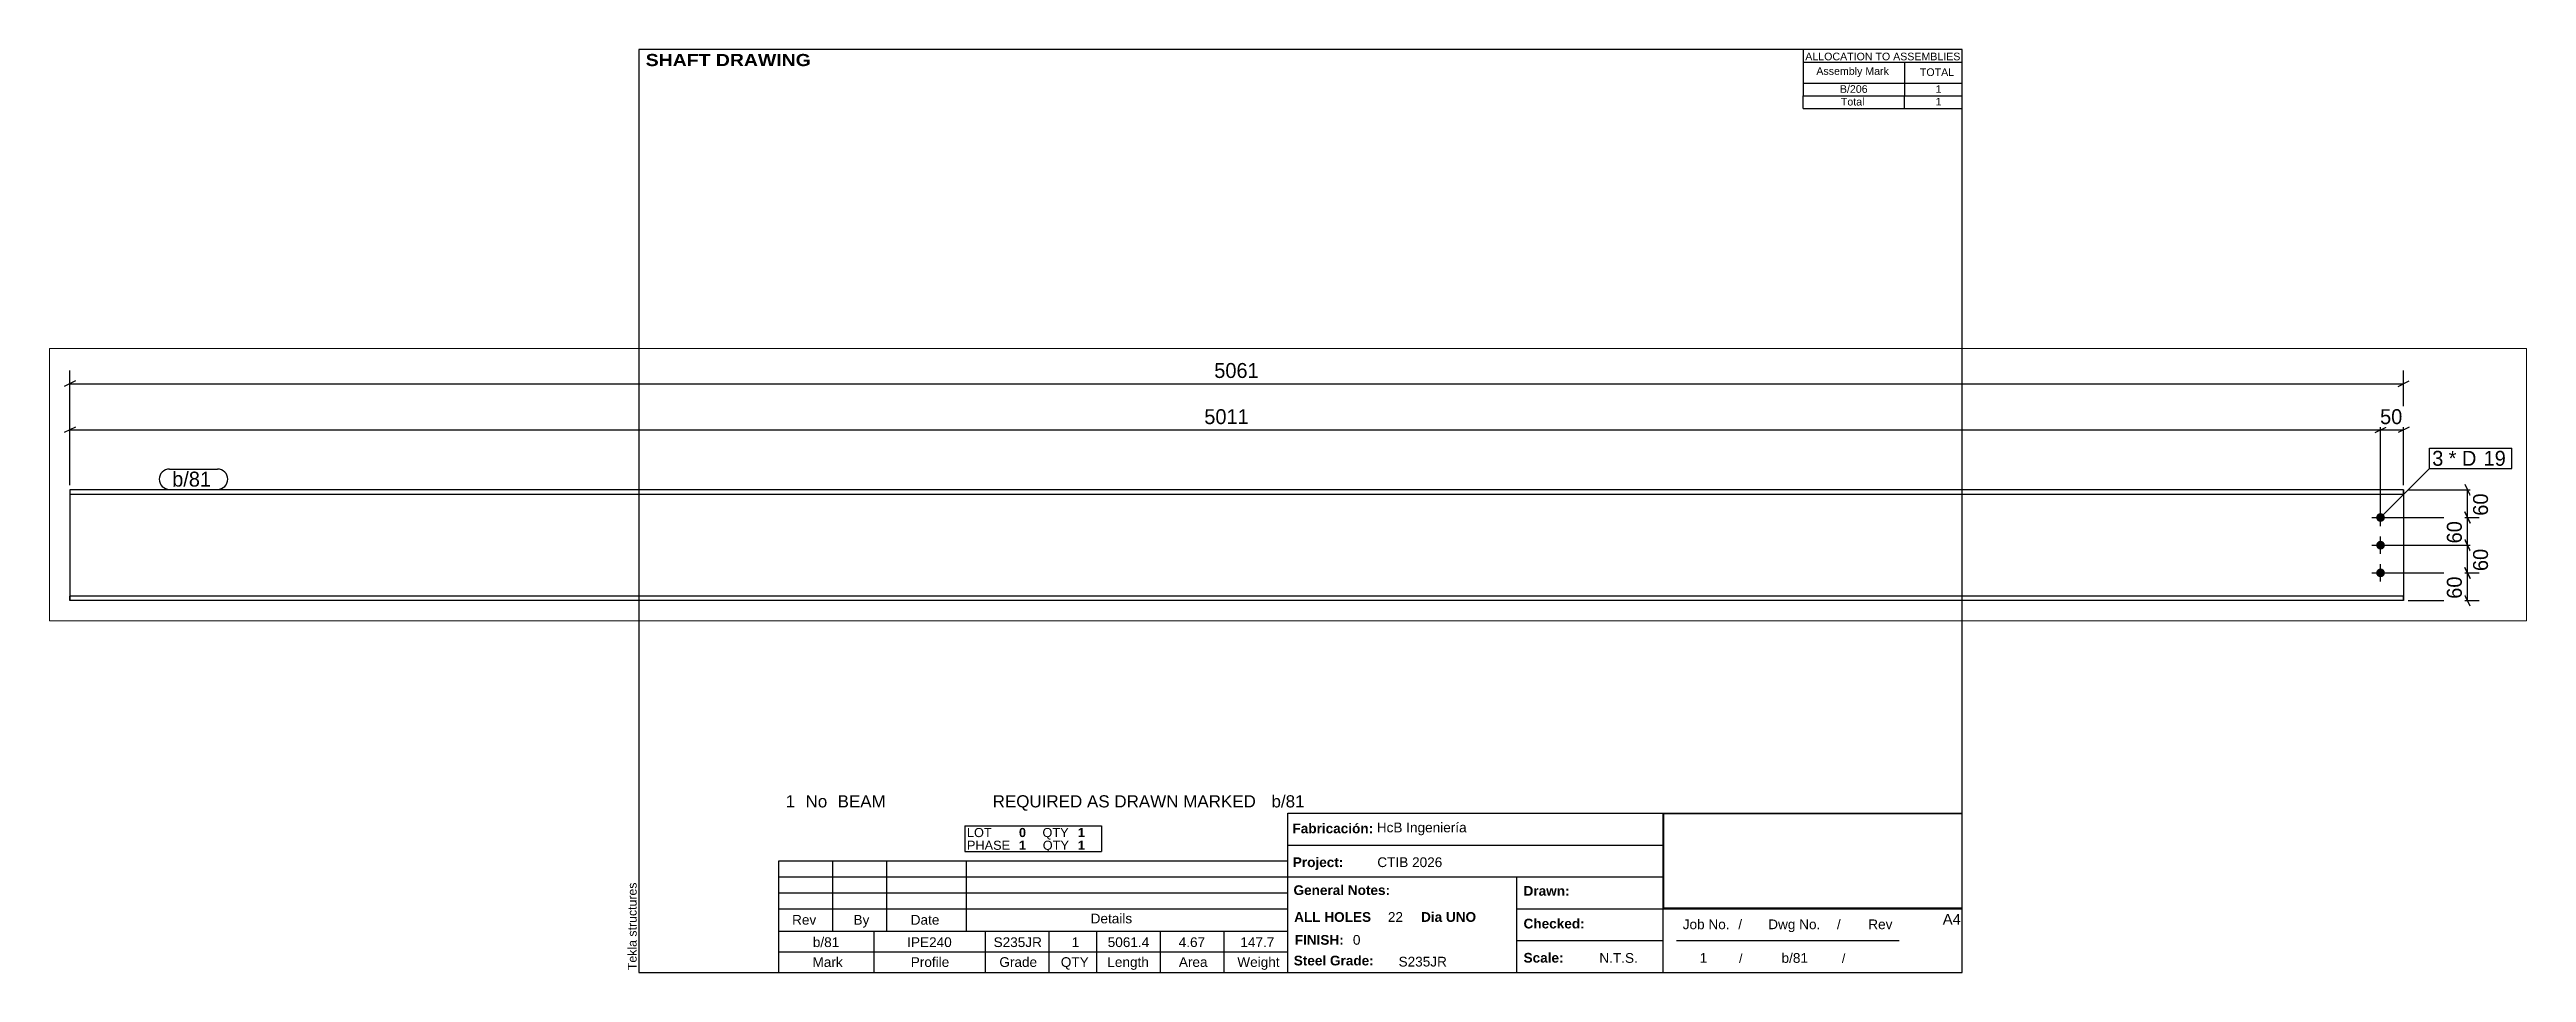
# Paper-space layout 'Layout1' of a CAD drawing. Header units: millimetres. Extents: x -123 to 414, y 5 to 205.
# The model-space entities are those that its viewports show. They can reach past a viewport. Long polylines and large blocks are cut down to what shows.
import ezdxf

# ---------------------------------------------------------------- set-up
doc = ezdxf.new("R2010")
doc.units = ezdxf.units.MM
doc.linetypes.add('DXK_LINE_DOT4', pattern=[0.9408, 0.4704, -0.4704])
doc.layers.add('Viewport layer', color=7, linetype='Continuous', plot=False)
doc.styles.add('Arial', font='ARIAL.TTF', dxfattribs={"height": 0.2})
doc.styles.add('Arial Black', font='ARIBLK.TTF', dxfattribs={"height": 0.2})
doc.styles.add('Arial Bold', font='ARIALBD.TTF', dxfattribs={"height": 0.2})
doc.styles.add('Comic Sans MS', font='COMIC.TTF', dxfattribs={"height": 0.2})

msp = doc.modelspace()

# ---------------------------------------------------------------- hatches: boundary and pattern name
at = {"linetype": 'Continuous'}
for points in [[(5045.9, 224, -1), (5064.9, 224, -1)], [(5045.9, 164, -1), (5064.9, 164, -1)], [(5045.9, 104, -1), (5064.9, 104, -1)]]:
    msp.add_hatch(color=3, dxfattribs=at).paths.add_polyline_path(points)

# ---------------------------------------------------------------- linework, layer by layer
at = {"color": 8, "linetype": 'Continuous'}
for p, q in [((44, 294), (44, 542.4)), ((5105.4, 294), (5105.4, 542.4)), ((56, 520), (32, 508)), ((44, 514), (5105.4, 514)), ((5093.4, 508), (5117.4, 520)), ((44, 294), (44, 442.4)), ((5055.4, 234), (5055.4, 442.4)), ((5055.4, 234), (5055.4, 442.4)), ((5105.4, 294), (5105.4, 442.4)), ((56, 420), (32, 408)), ((44, 414), (5055.4, 414)), ((5043.4, 408), (5067.4, 420)), ((5043.4, 408), (5067.4, 420)), ((5055.4, 414), (5105.4, 414)), ((5117.4, 420), (5093.4, 408)), ((5115.4, 284), (5272.4, 284)), ((5238, 296), (5250, 272)), ((5244, 224), (5244, 284)), ((5065.4, 224), (5272.4, 224)), ((5250, 212), (5238, 236)), ((5065.4, 164), (5269.6, 164)), ((5250, 152), (5238, 176)), ((5250, 92), (5238, 116)), ((5065.4, 104), (5272.4, 104)), ((5250, 32), (5238, 56)), ((5115.4, 44), (5269.6, 44))]:
    msp.add_line(p, q, dxfattribs=at)
at = {"color": 7, "linetype": 'Continuous'}
for p, q in [((5105.4, 284), (44, 284)), ((44, 284), (44, 53.8)), ((5105.4, 274.2), (44, 274.2)), ((5105.4, 274.2), (5105.4, 284)), ((5105.4, 274.2), (5105.4, 53.8)), ((5105.4, 53.8), (44, 53.8)), ((44, 53.8), (44, 44)), ((5105.4, 53.8), (5105.4, 44)), ((5105.4, 44), (44, 44))]:
    msp.add_line(p, q, dxfattribs=at)
at = {"color": 7, "linetype": 'DXK_LINE_DOT4'}
for p, q in [((5105.4, 284), (5105.4, 274.2)), ((44, 44), (44, 53.8)), ((5105.4, 44), (5105.4, 53.8))]:
    msp.add_line(p, q, dxfattribs=at)
at = {"color": 3, "linetype": 'Continuous'}
for p, q in [((5036.4, 224), (5074.4, 224)), ((5055.4, 205), (5055.4, 243)), ((5036.4, 164), (5074.4, 164)), ((5055.4, 145), (5055.4, 183)), ((5055.4, 85), (5055.4, 123)), ((5036.4, 104), (5074.4, 104))]:
    msp.add_line(p, q, dxfattribs=at)

# ---------------------------------------------------------------- wipeouts: each hides what was drawn before it
at = {"color": 0}
msp.add_wipeout([(5193.5, 336.1), (5193.5, 368.1), (5167.5, 368.1), (5167.5, 336.1)], dxfattribs=at)

# ---------------------------------------------------------------- next in the draw order: wipeouts: each hides what was drawn before it
for points in [[(2629.8, 520), (2629.8, 564.8), (2519.6, 564.8), (2519.6, 520)], [(2601.4, 420), (2601.4, 464.8), (2498, 464.8), (2498, 420)], [(5112.9, 420), (5112.9, 464.8), (5048, 464.8), (5048, 420)], [(358.5, 291), (358.5, 323), (266, 323), (266, 291)], [(5193.5, 336.1), (5193.5, 368.1), (5167.5, 368.1), (5167.5, 336.1)], [(5294.8, 286.5), (5250, 286.5), (5250, 221.5), (5294.8, 221.5)]]:
    msp.add_wipeout(points, dxfattribs=at)

# ---------------------------------------------------------------- next in the draw order: linework, layer by layer
at = {"color": 7, "linetype": 'Continuous'}
for p, q in [((5055.4, 224), (5161.5, 330.1)), ((5161.5, 330.1), (5161.5, 374.1))]:
    msp.add_line(p, q, dxfattribs=at)
at = {"color": 8, "linetype": 'Continuous'}
for p, q in [((5065.4, 224), (5269.6, 224)), ((5238, 236), (5250, 212)), ((5244, 164), (5244, 224))]:
    msp.add_line(p, q, dxfattribs=at)

# ---------------------------------------------------------------- next in the draw order: texts
at = {"color": 3, "style": 'Comic Sans MS'}
for s, p in [('5061', (2526, 526.4)), ('5011', (2504.4, 426.4)), ('50', (5054.4, 426.4))]:
    msp.add_text(s, height=32.38, dxfattribs=at).set_placement(p)
msp.add_text('60', height=32.38, rotation=90.0002, dxfattribs=at).set_placement((5288.4, 227.9))

# ---------------------------------------------------------------- next in the draw order: wipeouts: each hides what was drawn before it
at = {"color": 0}
for points in [[(358.5, 291), (358.5, 323), (266, 323), (266, 291)], [(5269.3, 336.1), (5269.3, 368.1), (5203.1, 368.1), (5203.1, 336.1)]]:
    msp.add_wipeout(points, dxfattribs=at)

# ---------------------------------------------------------------- next in the draw order: linework, layer by layer
at = {"color": 7, "linetype": 'Continuous'}
for p, q in [((260, 329), (364.5, 329)), ((260, 285), (364.5, 285))]:
    msp.add_line(p, q, dxfattribs=at)
for centre, start, end in [((260, 307), 90, 270), ((364.5, 307), 270, 90)]:
    msp.add_arc(centre, 22, start, end, dxfattribs=at)

# ---------------------------------------------------------------- next in the draw order: texts
at = {"color": 3, "style": 'Comic Sans MS'}
msp.add_text('b/81', height=32.38, dxfattribs=at).set_placement((266, 291))

# ---------------------------------------------------------------- next in the draw order: wipeouts: each hides what was drawn before it
at = {"color": 0}
for points in [[(5269.3, 336.1), (5269.3, 368.1), (5203.1, 368.1), (5203.1, 336.1)], [(5238, 226.5), (5193.2, 226.5), (5193.2, 161.5), (5238, 161.5)]]:
    msp.add_wipeout(points, dxfattribs=at)

# ---------------------------------------------------------------- next in the draw order: linework, layer by layer
at = {"color": 8, "linetype": 'Continuous'}
for p, q in [((5065.4, 164), (5272.4, 164)), ((5238, 176), (5250, 152)), ((5244, 104), (5244, 164))]:
    msp.add_line(p, q, dxfattribs=at)

# ---------------------------------------------------------------- next in the draw order: texts
at = {"color": 3, "style": 'Comic Sans MS'}
msp.add_text('3', height=32.4, dxfattribs=at).set_placement((5167.5, 336.1))
msp.add_text('60', height=32.38, rotation=90.0002, dxfattribs=at).set_placement((5231.6, 167.9))

# ---------------------------------------------------------------- next in the draw order: wipeouts: each hides what was drawn before it
at = {"color": 0}
msp.add_wipeout([(5324.2, 336.1), (5324.2, 368.1), (5278.9, 368.1), (5278.9, 336.1)], dxfattribs=at)

# ---------------------------------------------------------------- next in the draw order: wipeouts: each hides what was drawn before it
for points in [[(5324.2, 336.1), (5324.2, 368.1), (5278.9, 368.1), (5278.9, 336.1)], [(5294.8, 166.5), (5250, 166.5), (5250, 101.5), (5294.8, 101.5)]]:
    msp.add_wipeout(points, dxfattribs=at)

# ---------------------------------------------------------------- next in the draw order: linework, layer by layer
at = {"color": 7, "linetype": 'Continuous'}
for p, q in [((5161.5, 374.1), (5339.8, 374.1)), ((5161.5, 330.1), (5339.8, 330.1)), ((5339.8, 330.1), (5339.8, 374.1))]:
    msp.add_line(p, q, dxfattribs=at)
at = {"color": 8, "linetype": 'Continuous'}
for p, q in [((5238, 116), (5250, 92)), ((5065.4, 104), (5269.6, 104)), ((5244, 44), (5244, 104))]:
    msp.add_line(p, q, dxfattribs=at)

# ---------------------------------------------------------------- next in the draw order: texts
at = {"color": 3, "style": 'Comic Sans MS'}
for s, p in [('* D', (5203.1, 336.1)), ('19', (5278.9, 336.1))]:
    msp.add_text(s, height=32.38, dxfattribs=at).set_placement(p)
msp.add_text('60', height=32.38, rotation=90.0002, dxfattribs=at).set_placement((5288.4, 107.9))

# ---------------------------------------------------------------- next in the draw order: wipeouts: each hides what was drawn before it
at = {"color": 0}
msp.add_wipeout([(5238, 106.5), (5193.2, 106.5), (5193.2, 41.5), (5238, 41.5)], dxfattribs=at)

# ---------------------------------------------------------------- next in the draw order: texts
at = {"color": 3, "style": 'Comic Sans MS'}
msp.add_text('60', height=32.38, rotation=90.0002, dxfattribs=at).set_placement((5231.6, 47.9))

psp = doc.layouts.get("Layout1")

# ---------------------------------------------------------------- linework, layer by layer
at = {"color": 5, "linetype": 'Continuous'}
for p, q in [((292, 205), (5, 205)), ((5, 205), (5, 5)), ((292, 5), (292, 205)), ((5, 5), (292, 5))]:
    psp.add_line(p, q, dxfattribs=at)
at = {"color": 7, "linetype": 'Continuous'}
for p, q in [((257.51, 205), (257.51, 197.75)), ((257.57, 202.24), (292, 202.24)), ((279.49, 202.24), (279.49, 197.75)), ((257.51, 197.75), (257.51, 195)), ((257.51, 192.23), (257.51, 194.99)), ((257.54, 194.99), (292, 194.99)), ((257.57, 197.75), (292, 197.75)), ((279.49, 197.75), (279.49, 195)), ((279.49, 192.23), (279.49, 194.99)), ((257.51, 192.23), (292, 192.23)), ((145.72, 5), (145.72, 39.5)), ((145.75, 39.5), (292, 39.5)), ((227.14, 5), (227.14, 39.5)), ((75.68, 36.74), (105.35, 36.74)), ((75.68, 36.74), (75.68, 33.98)), ((75.68, 33.98), (75.68, 31.22)), ((105.35, 36.74), (105.35, 33.98)), ((105.35, 33.98), (105.35, 31.22)), ((145.72, 32.6), (227.14, 32.6)), ((35.31, 13.97), (35.31, 29.15)), ((35.31, 29.15), (145.71, 29.15)), ((47.04, 13.97), (47.04, 29.15)), ((58.77, 13.97), (58.77, 29.15)), ((75.68, 31.22), (105.35, 31.22)), ((76.02, 13.97), (76.02, 29.15)), ((145.71, 13.97), (145.71, 29.15)), ((35.31, 25.7), (145.71, 25.7)), ((35.31, 22.25), (145.71, 22.25)), ((145.72, 25.7), (227.14, 25.7)), ((195.4, 5), (195.4, 25.7)), ((35.31, 18.8), (145.71, 18.8)), ((195.4, 18.8), (292, 18.8)), ((35.31, 13.96), (145.71, 13.97)), ((35.31, 9.49), (35.31, 13.96)), ((56.01, 9.49), (56.01, 13.97)), ((80.16, 9.49), (80.16, 13.97)), ((93.96, 9.49), (93.96, 13.97)), ((104.31, 9.49), (104.31, 13.97)), ((118.11, 9.49), (118.11, 13.97)), ((131.91, 9.49), (131.91, 13.97)), ((195.4, 11.9), (227.14, 11.9)), ((229.99, 11.92), (278.29, 11.92)), ((35.31, 9.48), (145.72, 9.49)), ((35.31, 5), (35.31, 9.48)), ((56.01, 5), (56.01, 9.48)), ((80.16, 5), (80.16, 9.48)), ((93.96, 5), (93.96, 9.48)), ((104.31, 5), (104.31, 9.48)), ((118.11, 5), (118.11, 9.48)), ((131.91, 5), (131.91, 9.48))]:
    psp.add_line(p, q, dxfattribs=at)
at = {"color": 2, "linetype": 'Continuous'}
for p, q in [((227.28, 39.46), (291.86, 39.46)), ((227.29, 19.02), (227.29, 39.46)), ((291.96, 19.03), (291.96, 39.47)), ((227.28, 19.03), (291.86, 19.03))]:
    psp.add_line(p, q, dxfattribs=at)

# ---------------------------------------------------------------- texts
at = {"color": 7}
for s, height, style, p in [('ALLOCATION TO ASSEMBLIES', 1.6475, 'Arial', (257.95, 202.68)), (' SHAFT DRAWING', 2.6342, 'Arial Black', (5.3, 201.42)), ('Assembly Mark', 1.6475, 'Arial', (260.35, 199.52)), ('TOTAL', 1.648, 'Arial', (282.81, 199.28)), ('1', 2.64, 'Arial', (36.8, 40.76)), ('No', 2.636, 'Arial', (41.13, 40.76)), ('BEAM', 2.636, 'Arial', (48.08, 40.76)), ('REQUIRED AS DRAWN MARKED', 2.636, 'Arial', (81.71, 40.76)), ('b/81', 2.636, 'Arial', (142.18, 40.76)), ('b/81', 2.109, 'Arial', (42.71, 10.5)), ('IPE240', 2.109, 'Arial', (63.17, 10.5)), ('S235JR', 2.109, 'Arial', (81.91, 10.5)), ('1', 2.11, 'Arial', (98.86, 10.5)), ('5061.4', 2.109, 'Arial', (106.66, 10.5)), ('4.67', 2.109, 'Arial', (122.06, 10.5)), ('147.7', 2.109, 'Arial', (135.43, 10.5)), ('FINISH:', 2.107, 'Arial Bold', (147.22, 11)), ('0', 2.11, 'Arial', (159.84, 11))]:
    psp.add_text(s, height=height, dxfattribs=dict(at, style=style)).set_placement(p)
at = {"color": 7, "linetype": 'Continuous'}
for s, height, style, p in [('B/206', 1.648, 'Arial', (265.45, 195.63)), ('Total', 1.648, 'Arial', (265.67, 192.88)), ('1', 1.65, 'Arial', (286.21, 192.88)), ('1', 1.65, 'Arial', (286.23, 195.63)), ('HcB Ingeniería', 2.1088, 'Arial', (165.02, 35.36)), ('LOT', 1.977, 'Arial', (76.13, 34.33)), ('PHASE', 1.977, 'Arial', (76.13, 31.57)), ('0', 1.98, 'Arial Bold', (87.41, 34.33)), ('1', 1.98, 'Arial Bold', (87.41, 31.57)), ('QTY', 1.977, 'Arial', (92.51, 34.33)), ('QTY', 1.977, 'Arial', (92.58, 31.57)), ('1', 1.98, 'Arial Bold', (100.18, 34.33)), ('1', 1.98, 'Arial Bold', (100.18, 31.57)), ('Fabricación:', 2.1074, 'Arial Bold', (146.73, 35.16)), ('Project:', 2.107, 'Arial Bold', (146.81, 27.83)), ('CTIB 2026', 2.109, 'Arial', (165.14, 27.83)), ('General Notes:', 2.1074, 'Arial Bold', (146.96, 21.78)), ('Drawn:', 2.107, 'Arial Bold', (196.85, 21.62)), ('Rev', 2.109, 'Arial', (38.21, 15.35)), ('By', 2.109, 'Arial', (51.53, 15.35)), ('Date', 2.109, 'Arial', (63.94, 15.35)), ('Details', 2.109, 'Arial', (102.96, 15.63)), ('ALL HOLES', 2.107, 'Arial Bold', (147.1, 15.96)), ('22', 2.109, 'Arial', (167.43, 15.96)), ('Dia UNO', 2.107, 'Arial Bold', (174.62, 15.96)), ('Checked:', 2.107, 'Arial Bold', (196.85, 14.53)), ('Job No.', 2.109, 'Arial', (231.37, 14.37)), ('/', 2.11, 'Arial', (243.42, 14.37)), ('Dwg No.', 2.109, 'Arial', (249.91, 14.37)), ('/', 2.11, 'Arial', (264.81, 14.37)), ('Rev', 2.109, 'Arial', (271.61, 14.37)), ('A4', 2.307, 'Arial', (287.76, 15.38)), ('Mark', 2.109, 'Arial', (42.64, 6.19)), ('Profile', 2.109, 'Arial', (63.95, 6.19)), ('Grade', 2.109, 'Arial', (83.16, 6.19)), ('QTY', 2.109, 'Arial', (96.49, 6.19)), ('Length', 2.109, 'Arial', (106.58, 6.19)), ('Area', 2.109, 'Arial', (122.09, 6.19)), ('Weight', 2.109, 'Arial', (134.77, 6.19)), ('Steel Grade:', 2.1074, 'Arial Bold', (147.01, 6.52)), ('S235JR', 2.109, 'Arial', (169.74, 6.28)), ('Scale:', 2.107, 'Arial Bold', (196.85, 7.13)), ('N.T.S.', 2.109, 'Arial', (213.29, 7.08)), ('1', 2.11, 'Arial', (235.04, 7.08)), ('/', 1.98, 'Arial', (243.58, 7.08)), ('b/81', 2.109, 'Arial', (252.8, 7.08)), ('/', 1.98, 'Arial', (265.88, 7.08))]:
    psp.add_text(s, height=height, dxfattribs=dict(at, style=style)).set_placement(p)
at = {"color": 174, "linetype": 'Continuous', "style": 'Arial'}
psp.add_text('Tekla structures', height=1.9102, rotation=90, dxfattribs=at).set_placement((4.5, 5.5))

# ---------------------------------------------------------------- viewports
at = {"layer": 'Viewport layer', "view_target_point": (2685.91, 295.2)}
psp.add_viewport(center=(145.76, 110.71), size=(537.18, 59.04), view_center_point=(0, 0), view_height=590.4, dxfattribs=at)

doc.saveas('drawing.dxf')
